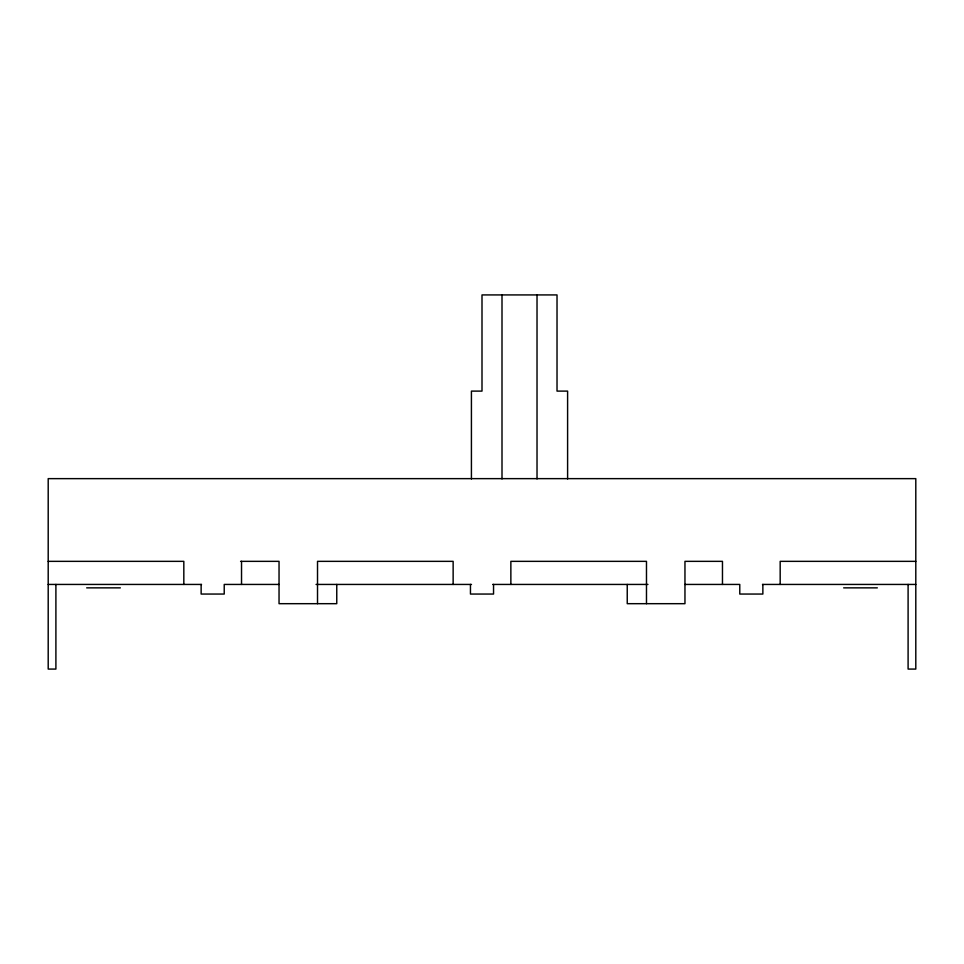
<?xml version="1.0" encoding="UTF-8"?>
<svg xmlns="http://www.w3.org/2000/svg" width="964" height="964" viewBox="0 0 964 964"><rect width="100%" height="100%" fill="white"/><g stroke="black" fill="none" stroke-linecap="round" stroke-linejoin="round"><path stroke-width="1.45" d="M48.2 561.349L183.823 561.349L183.823 584.437M240.578 561.349L279.042 561.349L279.042 603.681L336.761 603.681L336.761 584.437M915.8 561.349L780.177 561.349L780.177 584.437M48.2 584.437L201.524 584.437M279.042 584.437L224.226 584.437L224.226 594.053L201.139 594.053L201.139 584.437M316.047 584.437L471.48 584.437M492.64 584.437L647.953 584.437M684.958 584.437L739.774 584.437L739.774 594.053L762.861 594.053L762.861 584.437M762.476 584.437L915.8 584.437M86.676 587.859L120.343 587.859M843.657 587.859L877.324 587.859M908.1 584.437L908.1 669.076L915.8 669.076L915.8 478.638L48.2 478.638L48.2 669.076L55.9 669.076L55.9 584.437M722.47 584.437L722.47 561.349L684.958 561.349L684.958 603.681L627.239 603.681L627.239 584.437M646.483 603.681L646.483 561.349L510.86 561.349L510.86 584.437M567.603 478.975L567.603 391.107L557.023 391.107L557.023 294.924L482 294.924L482 391.107L471.42 391.107L471.42 478.975M537.02 294.924L537.02 478.939M502.003 294.924L502.003 478.939M493.544 584.437L493.544 594.053L470.456 594.053L470.456 584.437M453.14 584.437L453.14 561.349L317.518 561.349L317.518 603.681M241.53 561.349L241.53 584.437"/></g></svg>
